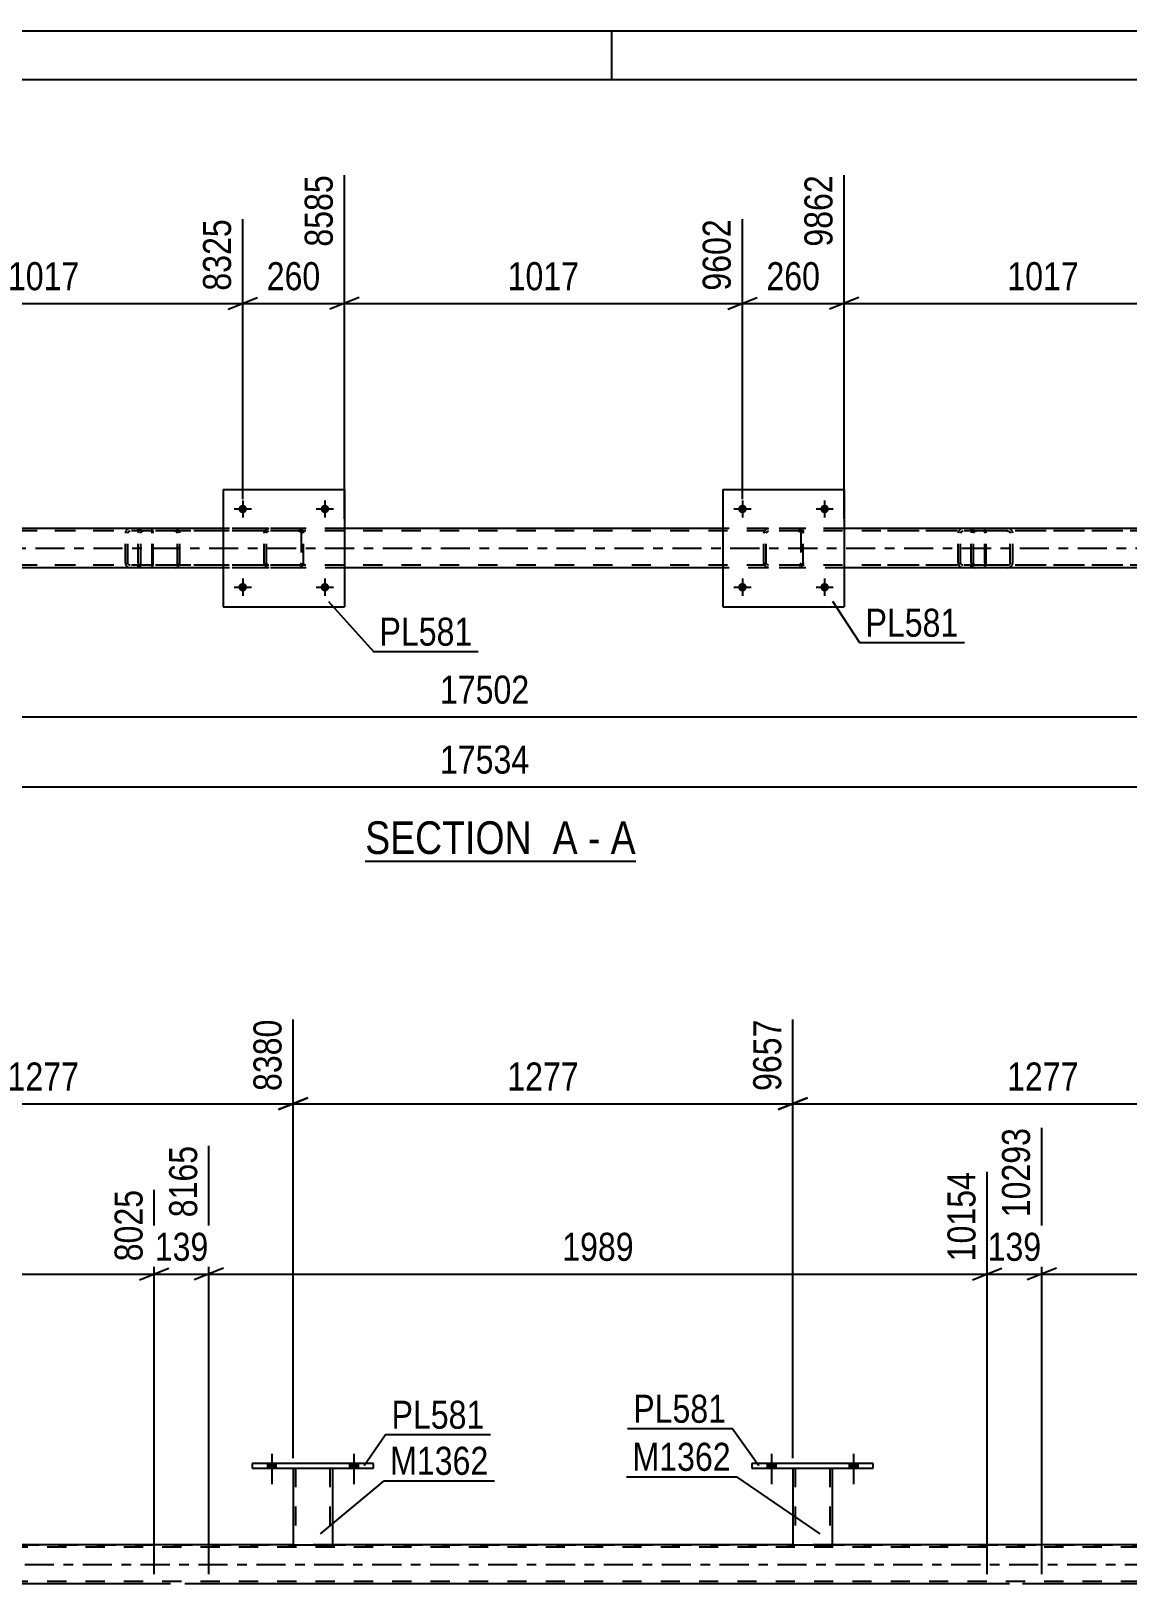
# Model space of a CAD drawing. Header units: millimetres. Extents: x 0 to 841, y 0 to 594.
# Drawn here: x 361.6 to 473.8, y 435.2 to 594 of the extents above; entities that cross this region are included whole.
import ezdxf

# ---------------------------------------------------------------- set-up
doc = ezdxf.new("R2010")
doc.units = ezdxf.units.MM
doc.linetypes.add('DXK_LINE_DOT2', pattern=[3.9198, 1.9599, -1.9599])
doc.linetypes.add('DXK_LINE_DOT3', pattern=[5.9187, 2.979, -0.9799, 0.9799, -0.9799])
doc.styles.add('Arial Narrow', font='ARIALN.TTF', dxfattribs={"height": 0.2})

# ---------------------------------------------------------------- blocks, each defined once
blk = doc.blocks.new('Unknown-103655034-1133')
at = {"color": 5, "linetype": 'Continuous'}
for p, q in [((841, 594), (0, 594)), ((421, 589), (421, 594)), ((836, 589), (5, 589))]:
    blk.add_line(p, q, dxfattribs=at)
blk = doc.blocks.new('Unknown-103655034-11 - 2877')
at = {"color": 6, "linetype": 'Continuous'}
blk.add_line((395.79, 509.12), (423.44, 509.12), dxfattribs=at)
at = {"color": 0, "linetype": 'Continuous'}
for points in [[(413.9, 509.87), (413.9, 513.37), (395.79, 513.37), (395.79, 509.87)], [(417.51, 509.87), (417.51, 513.37), (414.95, 513.37), (414.95, 509.87)], [(419.83, 509.87), (419.83, 513.37), (418.56, 513.37), (418.56, 509.87)], [(423.44, 509.87), (423.44, 513.37), (420.88, 513.37), (420.88, 509.87)]]:
    blk.add_wipeout(points, dxfattribs=at)
at = {"color": 7, "linetype": 'Continuous', "style": 'Arial Narrow'}
for s, p in [('SECTION ', (395.79, 509.87)), ('A', (414.95, 509.87)), ('A', (420.88, 509.87)), ('-', (418.56, 509.87))]:
    blk.add_text(s, height=3.34, dxfattribs=at).set_placement(p)
blk = doc.blocks.new('Part-103655034-2914 - 2877')
at = {"color": 7, "linetype": 'DXK_LINE_DOT2'}
for p, q in [((750.33, 543.14), (125.86, 543.14)), ((393.67, 543.14), (381.27, 543.14)), ((444.75, 543.14), (432.35, 543.14)), ((750.33, 542.9), (107.58, 542.9)), ((750.33, 539.38), (107.58, 539.38)), ((393.67, 539.14), (381.27, 539.14)), ((444.75, 539.14), (432.35, 539.14))]:
    blk.add_line(p, q, dxfattribs=at)
at = {"color": 2, "linetype": 'Continuous'}
for p, q in [((381.27, 543.14), (342.59, 543.14)), ((432.35, 543.14), (393.67, 543.14)), ((483.43, 543.14), (444.75, 543.14)), ((381.27, 539.14), (342.59, 539.14)), ((432.35, 539.14), (393.67, 539.14)), ((483.43, 539.14), (444.75, 539.14))]:
    blk.add_line(p, q, dxfattribs=at)
at = {"color": 7, "linetype": 'DXK_LINE_DOT3'}
blk.add_line((107.58, 541.14), (750.33, 541.14), dxfattribs=at)
blk = doc.blocks.new('Part-103655034-2916 - 2877')
at = {"color": 7, "linetype": 'DXK_LINE_DOT2'}
for p, q in [((458.23, 543.14), (458.03, 543.1)), ((473.22, 543.14), (458.23, 543.14)), ((461.66, 543.1), (461.46, 543.14)), ((457.75, 542.83), (457.72, 542.66)), ((457.72, 539.62), (457.72, 542.66)), ((457.76, 542.84), (457.75, 542.83)), ((457.97, 542.66), (457.99, 542.75)), ((457.97, 539.62), (457.97, 542.66)), ((457.99, 542.75), (458.05, 542.83)), ((458.05, 542.83), (458.13, 542.88)), ((458.13, 542.88), (458.23, 542.9)), ((473.22, 542.9), (458.23, 542.9)), ((461.46, 542.9), (461.56, 542.88)), ((461.56, 542.88), (461.64, 542.83)), ((461.64, 542.83), (461.7, 542.75)), ((461.7, 542.75), (461.72, 542.66)), ((461.72, 539.62), (461.72, 542.66)), ((461.94, 542.83), (461.94, 542.84)), ((461.98, 542.66), (461.94, 542.83)), ((461.98, 539.62), (461.98, 542.66)), ((457.72, 539.62), (457.76, 539.44)), ((457.99, 539.53), (457.97, 539.62)), ((458.05, 539.45), (457.99, 539.53)), ((458.03, 539.18), (458.23, 539.14)), ((458.13, 539.4), (458.05, 539.45)), ((458.23, 539.38), (458.13, 539.4)), ((473.22, 539.38), (458.23, 539.38)), ((473.22, 539.14), (458.23, 539.14)), ((461.56, 539.4), (461.46, 539.38)), ((461.46, 539.14), (461.66, 539.18)), ((461.64, 539.45), (461.56, 539.4)), ((461.7, 539.53), (461.64, 539.45)), ((461.72, 539.62), (461.7, 539.53)), ((461.94, 539.44), (461.98, 539.62))]:
    blk.add_line(p, q, dxfattribs=at)
for centre, start, end in [((458.21, 542.64), 110.7583, 155.68), ((461.48, 542.64), 24.32, 69.2417), ((458.21, 539.64), 204.32, 249.2417), ((461.48, 539.64), 290.7583, 335.68)]:
    blk.add_arc(centre, 0.496, start, end, dxfattribs=at)
blk = doc.blocks.new('Part-103655034-3059 - 2877')
at = {"color": 2, "linetype": 'Continuous'}
for p, q in [((432.35, 547.14), (432.35, 535.14)), ((432.35, 547.14), (444.75, 547.14)), ((444.75, 547.14), (444.75, 535.14)), ((432.35, 535.14), (444.75, 535.14))]:
    blk.add_line(p, q, dxfattribs=at)
blk = doc.blocks.new('Part-103655034-3060 - 2877')
at = {"color": 7, "linetype": 'DXK_LINE_DOT2'}
for p, q in [((436.84, 543.1), (437.03, 543.14)), ((437.03, 543.14), (436.84, 543.1)), ((440.07, 543.14), (437.03, 543.14)), ((440.07, 543.14), (440.25, 543.1)), ((440.25, 543.1), (440.07, 543.14)), ((436.55, 542.66), (436.58, 542.84)), ((436.58, 542.84), (436.55, 542.66)), ((436.55, 539.62), (436.55, 542.66)), ((436.79, 542.66), (436.8, 542.75)), ((436.79, 539.62), (436.79, 542.66)), ((436.8, 542.75), (436.86, 542.83)), ((436.86, 542.83), (436.93, 542.88)), ((436.93, 542.88), (437.03, 542.9)), ((440.07, 542.9), (437.03, 542.9)), ((440.07, 542.9), (440.16, 542.88)), ((440.16, 542.88), (440.24, 542.83)), ((440.24, 542.83), (440.29, 542.75)), ((440.29, 542.75), (440.31, 542.66)), ((440.31, 542.66), (440.31, 539.62)), ((440.51, 542.84), (440.55, 542.66)), ((440.55, 542.66), (440.51, 542.84)), ((440.55, 539.62), (440.55, 542.66)), ((436.58, 539.44), (436.55, 539.62)), ((436.55, 539.62), (436.58, 539.44)), ((436.8, 539.53), (436.79, 539.62)), ((436.86, 539.45), (436.8, 539.53)), ((437.03, 539.14), (436.84, 539.18)), ((436.84, 539.18), (437.03, 539.14)), ((436.93, 539.4), (436.86, 539.45)), ((437.03, 539.38), (436.93, 539.4)), ((440.07, 539.38), (437.03, 539.38)), ((440.07, 539.14), (437.03, 539.14)), ((440.16, 539.4), (440.07, 539.38)), ((440.25, 539.18), (440.07, 539.14)), ((440.07, 539.14), (440.25, 539.18)), ((440.24, 539.45), (440.16, 539.4)), ((440.29, 539.53), (440.24, 539.45)), ((440.31, 539.62), (440.29, 539.53)), ((440.55, 539.62), (440.51, 539.44)), ((440.51, 539.44), (440.55, 539.62))]:
    blk.add_line(p, q, dxfattribs=at)
at = {"color": 7, "linetype": 'DXK_LINE_DOT3'}
blk.add_line((438.55, 541.14), (438.55, 541.14), dxfattribs=at)
at = {"color": 7, "linetype": 'DXK_LINE_DOT2'}
for centre, start, end in [((437.03, 542.66), 112.5, 157.5), ((437.03, 542.66), 112.5, 157.5), ((440.07, 542.66), 22.5, 67.5), ((440.07, 542.66), 22.5, 67.5), ((437.03, 539.62), 202.5, 247.5), ((437.03, 539.62), 202.5, 247.5), ((440.07, 539.62), 292.5, 337.5), ((440.07, 539.62), 292.5, 337.5)]:
    blk.add_arc(centre, 0.48, start, end, dxfattribs=at)
blk = doc.blocks.new('Part-103655034-2932 - 2877')
at = {"color": 7, "linetype": 'DXK_LINE_DOT2'}
for p, q in [((458.99, 543.14), (446.84, 543.14)), ((456.9, 543.14), (456.71, 543.1)), ((457.72, 542.9), (457.72, 543.14)), ((459.1, 543.1), (458.99, 543.14)), ((459.19, 543), (459.1, 543.1)), ((459.24, 542.84), (459.19, 543)), ((458.99, 542.9), (446.84, 542.9)), ((456.44, 542.83), (456.4, 542.66)), ((456.4, 539.62), (456.4, 542.66)), ((456.44, 542.84), (456.44, 542.83)), ((456.65, 542.66), (456.67, 542.75)), ((456.65, 539.62), (456.65, 542.66)), ((456.67, 542.75), (456.73, 542.83)), ((456.73, 542.83), (456.81, 542.88)), ((456.81, 542.88), (456.9, 542.9)), ((458.99, 542.9), (459.05, 542.88)), ((459.05, 542.88), (459.09, 542.83)), ((459.09, 542.83), (459.12, 542.75)), ((459.12, 542.75), (459.13, 542.66)), ((459.13, 539.62), (459.13, 542.66)), ((459.27, 542.66), (459.24, 542.84)), ((459.27, 539.62), (459.27, 542.66)), ((458.99, 539.38), (446.84, 539.38)), ((458.99, 539.14), (446.84, 539.14)), ((456.4, 539.62), (456.44, 539.44)), ((456.67, 539.53), (456.65, 539.62)), ((456.73, 539.45), (456.67, 539.53)), ((456.71, 539.18), (456.9, 539.14)), ((456.81, 539.4), (456.73, 539.45)), ((456.9, 539.38), (456.81, 539.4)), ((457.72, 539.14), (457.72, 539.38)), ((459.05, 539.4), (458.99, 539.38)), ((458.99, 539.14), (459.1, 539.18)), ((459.09, 539.45), (459.05, 539.4)), ((459.12, 539.53), (459.09, 539.45)), ((459.1, 539.18), (459.19, 539.28)), ((459.13, 539.62), (459.12, 539.53)), ((459.19, 539.28), (459.24, 539.44)), ((459.24, 539.44), (459.27, 539.62))]:
    blk.add_line(p, q, dxfattribs=at)
for centre, start, end in [((456.89, 542.65), 111.1941, 156.1506), ((456.89, 539.64), 203.8494, 248.8059)]:
    blk.add_arc(centre, 0.492, start, end, dxfattribs=at)
blk = doc.blocks.new('Bolt-103655034-3019 - 2877')
at = {"linetype": 'Continuous'}
for points in [[(383.71, 545.14, -1), (382.83, 545.14, -1)], [(392.11, 545.14, -1), (391.23, 545.14, -1)]]:
    blk.add_hatch(color=1, dxfattribs=at).paths.add_polyline_path(points)
at = {"color": 1, "linetype": 'Continuous'}
for p, q in [((382.39, 545.14), (384.15, 545.14)), ((383.27, 546.02), (383.27, 544.26)), ((390.79, 545.14), (392.55, 545.14)), ((391.67, 546.02), (391.67, 544.26))]:
    blk.add_line(p, q, dxfattribs=at)
blk = doc.blocks.new('Part-103655034-2968 - 2877')
at = {"color": 7, "linetype": 'DXK_LINE_DOT2'}
for p, q in [((373.86, 543.14), (361.7, 543.14)), ((371.77, 543.14), (371.58, 543.1)), ((372.58, 542.9), (372.58, 543.14)), ((373.96, 543.1), (373.86, 543.14)), ((374.05, 543), (373.96, 543.1)), ((374.11, 542.84), (374.05, 543)), ((373.86, 542.9), (361.7, 542.9)), ((371.3, 542.83), (371.27, 542.66)), ((371.27, 539.62), (371.27, 542.66)), ((371.3, 542.84), (371.3, 542.83)), ((371.52, 542.66), (371.54, 542.75)), ((371.52, 539.62), (371.52, 542.66)), ((371.54, 542.75), (371.59, 542.83)), ((371.59, 542.83), (371.67, 542.88)), ((371.67, 542.88), (371.77, 542.9)), ((373.86, 542.9), (373.91, 542.88)), ((373.91, 542.88), (373.96, 542.83)), ((373.96, 542.83), (373.99, 542.75)), ((373.99, 542.75), (374, 542.66)), ((374, 539.62), (374, 542.66)), ((374.13, 542.66), (374.11, 542.84)), ((374.13, 539.62), (374.13, 542.66)), ((373.86, 539.38), (361.7, 539.38)), ((373.86, 539.14), (361.7, 539.14)), ((371.27, 539.62), (371.3, 539.44)), ((371.54, 539.53), (371.52, 539.62)), ((371.59, 539.45), (371.54, 539.53)), ((371.58, 539.18), (371.77, 539.14)), ((371.67, 539.4), (371.59, 539.45)), ((371.77, 539.38), (371.67, 539.4)), ((372.58, 539.14), (372.58, 539.38)), ((373.91, 539.4), (373.86, 539.38)), ((373.86, 539.14), (373.96, 539.18)), ((373.96, 539.45), (373.91, 539.4)), ((373.99, 539.53), (373.96, 539.45)), ((373.96, 539.18), (374.05, 539.28)), ((374, 539.62), (373.99, 539.53)), ((374.05, 539.28), (374.11, 539.44)), ((374.11, 539.44), (374.13, 539.62))]:
    blk.add_line(p, q, dxfattribs=at)
for centre, start, end in [((371.75, 542.65), 111.1941, 156.1506), ((371.75, 539.64), 203.8494, 248.8059)]:
    blk.add_arc(centre, 0.492, start, end, dxfattribs=at)
blk = doc.blocks.new('Part-103655034-3018 - 2877')
at = {"color": 7, "linetype": 'DXK_LINE_DOT2'}
for p, q in [((373.1, 543.14), (372.9, 543.1)), ((388.08, 543.14), (373.1, 543.14)), ((376.53, 543.1), (376.33, 543.14)), ((372.62, 542.83), (372.58, 542.66)), ((372.58, 539.62), (372.58, 542.66)), ((372.62, 542.84), (372.62, 542.83)), ((372.84, 542.66), (372.86, 542.75)), ((372.84, 539.62), (372.84, 542.66)), ((372.86, 542.75), (372.91, 542.83)), ((372.91, 542.83), (373, 542.88)), ((373, 542.88), (373.1, 542.9)), ((388.08, 542.9), (373.1, 542.9)), ((376.33, 542.9), (376.43, 542.88)), ((376.43, 542.88), (376.51, 542.83)), ((376.51, 542.83), (376.57, 542.75)), ((376.57, 542.75), (376.59, 542.66)), ((376.59, 539.62), (376.59, 542.66)), ((376.81, 542.83), (376.8, 542.84)), ((376.84, 542.66), (376.81, 542.83)), ((376.84, 539.62), (376.84, 542.66)), ((372.58, 539.62), (372.62, 539.44)), ((372.86, 539.53), (372.84, 539.62)), ((372.91, 539.45), (372.86, 539.53)), ((372.9, 539.18), (373.1, 539.14)), ((373, 539.4), (372.91, 539.45)), ((373.1, 539.38), (373, 539.4)), ((388.08, 539.38), (373.1, 539.38)), ((388.08, 539.14), (373.1, 539.14)), ((376.43, 539.4), (376.33, 539.38)), ((376.33, 539.14), (376.53, 539.18)), ((376.51, 539.45), (376.43, 539.4)), ((376.57, 539.53), (376.51, 539.45)), ((376.59, 539.62), (376.57, 539.53)), ((376.8, 539.44), (376.84, 539.62))]:
    blk.add_line(p, q, dxfattribs=at)
for centre, start, end in [((373.08, 542.64), 110.7583, 155.68), ((376.35, 542.64), 24.32, 69.2417), ((373.08, 539.64), 204.32, 249.2417), ((376.35, 539.64), 290.7583, 335.68)]:
    blk.add_arc(centre, 0.496, start, end, dxfattribs=at)
blk = doc.blocks.new('Bolt-103655034-3020 - 2877')
at = {"linetype": 'Continuous'}
for points in [[(383.71, 537.14, -1), (382.83, 537.14, -1)], [(392.11, 537.14, -1), (391.23, 537.14, -1)]]:
    blk.add_hatch(color=1, dxfattribs=at).paths.add_polyline_path(points)
at = {"color": 1, "linetype": 'Continuous'}
for p, q in [((382.39, 537.14), (384.15, 537.14)), ((383.27, 538.02), (383.27, 536.26)), ((390.79, 537.14), (392.55, 537.14)), ((391.67, 538.02), (391.67, 536.26))]:
    blk.add_line(p, q, dxfattribs=at)
blk = doc.blocks.new('Bolt-103655034-3021 - 2877')
at = {"linetype": 'Continuous'}
for points in [[(434.79, 545.14, -1), (433.91, 545.14, -1)], [(443.19, 545.14, -1), (442.31, 545.14, -1)]]:
    blk.add_hatch(color=1, dxfattribs=at).paths.add_polyline_path(points)
at = {"color": 1, "linetype": 'Continuous'}
for p, q in [((433.47, 545.14), (435.23, 545.14)), ((434.35, 546.02), (434.35, 544.26)), ((441.87, 545.14), (443.63, 545.14)), ((442.75, 546.02), (442.75, 544.26))]:
    blk.add_line(p, q, dxfattribs=at)
blk = doc.blocks.new('Bolt-103655034-3022 - 2877')
at = {"linetype": 'Continuous'}
for points in [[(434.79, 537.14, -1), (433.91, 537.14, -1)], [(443.19, 537.14, -1), (442.31, 537.14, -1)]]:
    blk.add_hatch(color=1, dxfattribs=at).paths.add_polyline_path(points)
at = {"color": 1, "linetype": 'Continuous'}
for p, q in [((433.47, 537.14), (435.23, 537.14)), ((434.35, 538.02), (434.35, 536.26)), ((441.87, 537.14), (443.63, 537.14)), ((442.75, 538.02), (442.75, 536.26))]:
    blk.add_line(p, q, dxfattribs=at)
blk = doc.blocks.new('Part-103655034-3053 - 2877')
at = {"color": 2, "linetype": 'Continuous'}
for p, q in [((381.27, 547.14), (381.27, 535.14)), ((381.27, 547.14), (393.67, 547.14)), ((393.67, 547.14), (393.67, 535.14)), ((381.27, 535.14), (393.67, 535.14))]:
    blk.add_line(p, q, dxfattribs=at)
blk = doc.blocks.new('Part-103655034-3054 - 2877')
at = {"color": 7, "linetype": 'DXK_LINE_DOT2'}
for p, q in [((385.76, 543.1), (385.95, 543.14)), ((385.95, 543.14), (385.76, 543.1)), ((388.99, 543.14), (385.95, 543.14)), ((388.99, 543.14), (389.17, 543.1)), ((389.17, 543.1), (388.99, 543.14)), ((385.47, 542.66), (385.5, 542.84)), ((385.5, 542.84), (385.47, 542.66)), ((385.47, 539.62), (385.47, 542.66)), ((385.71, 542.66), (385.72, 542.75)), ((385.71, 539.62), (385.71, 542.66)), ((385.72, 542.75), (385.78, 542.83)), ((385.78, 542.83), (385.85, 542.88)), ((385.85, 542.88), (385.95, 542.9)), ((388.99, 542.9), (385.95, 542.9)), ((388.99, 542.9), (389.08, 542.88)), ((389.08, 542.88), (389.16, 542.83)), ((389.16, 542.83), (389.21, 542.75)), ((389.21, 542.75), (389.23, 542.66)), ((389.23, 542.66), (389.23, 539.62)), ((389.43, 542.84), (389.47, 542.66)), ((389.47, 542.66), (389.43, 542.84)), ((389.47, 539.62), (389.47, 542.66)), ((385.5, 539.44), (385.47, 539.62)), ((385.47, 539.62), (385.5, 539.44)), ((385.72, 539.53), (385.71, 539.62)), ((385.78, 539.45), (385.72, 539.53)), ((385.95, 539.14), (385.76, 539.18)), ((385.76, 539.18), (385.95, 539.14)), ((385.85, 539.4), (385.78, 539.45)), ((385.95, 539.38), (385.85, 539.4)), ((388.99, 539.38), (385.95, 539.38)), ((388.99, 539.14), (385.95, 539.14)), ((389.08, 539.4), (388.99, 539.38)), ((389.17, 539.18), (388.99, 539.14)), ((388.99, 539.14), (389.17, 539.18)), ((389.16, 539.45), (389.08, 539.4)), ((389.21, 539.53), (389.16, 539.45)), ((389.23, 539.62), (389.21, 539.53)), ((389.47, 539.62), (389.43, 539.44)), ((389.43, 539.44), (389.47, 539.62))]:
    blk.add_line(p, q, dxfattribs=at)
at = {"color": 7, "linetype": 'DXK_LINE_DOT3'}
blk.add_line((387.47, 541.14), (387.47, 541.14), dxfattribs=at)
at = {"color": 7, "linetype": 'DXK_LINE_DOT2'}
for centre, start, end in [((385.95, 542.66), 112.5, 157.5), ((385.95, 542.66), 112.5, 157.5), ((388.99, 542.66), 22.5, 67.5), ((388.99, 542.66), 22.5, 67.5), ((385.95, 539.62), 202.5, 247.5), ((385.95, 539.62), 202.5, 247.5), ((388.99, 539.62), 292.5, 337.5), ((388.99, 539.62), 292.5, 337.5)]:
    blk.add_arc(centre, 0.48, start, end, dxfattribs=at)
blk = doc.blocks.new('Part-103655034-3819 - 3748')
at = {"color": 2, "linetype": 'Continuous'}
for p, q in [((435.31, 447.56), (435.31, 447.08)), ((447.71, 447.56), (435.31, 447.56)), ((435.31, 447.08), (447.71, 447.08)), ((447.71, 447.08), (447.71, 447.56))]:
    blk.add_line(p, q, dxfattribs=at)
blk = doc.blocks.new('Bolt-103655034-3756 - 3748')
at = {"linetype": 'Continuous'}
for points in [[(385.79, 447.08), (386.67, 447.08), (386.67, 447.56), (385.79, 447.56)], [(394.19, 447.08), (395.07, 447.08), (395.07, 447.56), (394.19, 447.56)]]:
    blk.add_hatch(color=1, dxfattribs=at).paths.add_polyline_path(points)
at = {"color": 1, "linetype": 'Continuous'}
for p, q in [((386.23, 448.56), (386.23, 445.44)), ((394.63, 448.56), (394.63, 445.44)), ((385.79, 447.56), (385.79, 447.08)), ((386.67, 447.56), (386.67, 447.08)), ((394.19, 447.56), (394.19, 447.08)), ((395.07, 447.56), (395.07, 447.08))]:
    blk.add_line(p, q, dxfattribs=at)
blk = doc.blocks.new('Part-103655034-3824 - 3748')
at = {"color": 7, "linetype": 'DXK_LINE_DOT2'}
for p, q in [((388.43, 447.09), (392.43, 447.09)), ((388.43, 447.08), (388.43, 447.09)), ((388.43, 447.09), (388.43, 447.08)), ((388.67, 447.09), (388.67, 439.24)), ((392.19, 447.09), (392.19, 439.24)), ((392.43, 447.09), (392.43, 447.08)), ((392.43, 447.08), (392.43, 447.09)), ((392.13, 439.24), (392.17, 439.24)), ((392.13, 439.24), (392.17, 439.24)), ((392.17, 439.24), (392.19, 439.24)), ((392.17, 439.24), (392.19, 439.24))]:
    blk.add_line(p, q, dxfattribs=at)
at = {"color": 2, "linetype": 'Continuous'}
for p, q in [((388.43, 447.08), (388.43, 439.24)), ((392.43, 447.08), (392.43, 439.24)), ((388.43, 439.24), (392.43, 439.24))]:
    blk.add_line(p, q, dxfattribs=at)
blk = doc.blocks.new('Part-103655034-3829 - 3748')
at = {"color": 2, "linetype": 'Continuous'}
for p, q in [((384.23, 447.56), (384.23, 447.08)), ((396.63, 447.56), (384.23, 447.56)), ((384.23, 447.08), (396.63, 447.08)), ((396.63, 447.08), (396.63, 447.56))]:
    blk.add_line(p, q, dxfattribs=at)
blk = doc.blocks.new('Bolt-103655034-3848 - 3748')
at = {"linetype": 'Continuous'}
for points in [[(436.87, 447.08), (437.75, 447.08), (437.75, 447.56), (436.87, 447.56)], [(445.27, 447.08), (446.15, 447.08), (446.15, 447.56), (445.27, 447.56)]]:
    blk.add_hatch(color=1, dxfattribs=at).paths.add_polyline_path(points)
at = {"color": 1, "linetype": 'Continuous'}
for p, q in [((437.31, 448.56), (437.31, 445.44)), ((445.71, 448.56), (445.71, 445.44)), ((436.87, 447.56), (436.87, 447.08)), ((437.75, 447.56), (437.75, 447.08)), ((445.27, 447.56), (445.27, 447.08)), ((446.15, 447.56), (446.15, 447.08))]:
    blk.add_line(p, q, dxfattribs=at)
blk = doc.blocks.new('Bolt-103655034-3849 - 3748')
at = {"linetype": 'Continuous'}
for points in [[(436.87, 447.08), (437.75, 447.08), (437.75, 447.56), (436.87, 447.56)], [(445.27, 447.08), (446.15, 447.08), (446.15, 447.56), (445.27, 447.56)]]:
    blk.add_hatch(color=1, dxfattribs=at).paths.add_polyline_path(points)
at = {"color": 1, "linetype": 'Continuous'}
for p, q in [((437.31, 448.56), (437.31, 445.44)), ((445.71, 448.56), (445.71, 445.44)), ((436.87, 447.56), (436.87, 447.08)), ((437.75, 447.56), (437.75, 447.08)), ((445.27, 447.56), (445.27, 447.08)), ((446.15, 447.56), (446.15, 447.08))]:
    blk.add_line(p, q, dxfattribs=at)
blk = doc.blocks.new('Bolt-103655034-3850 - 3748')
at = {"linetype": 'Continuous'}
for points in [[(385.79, 447.08), (386.67, 447.08), (386.67, 447.56), (385.79, 447.56)], [(394.19, 447.08), (395.07, 447.08), (395.07, 447.56), (394.19, 447.56)]]:
    blk.add_hatch(color=1, dxfattribs=at).paths.add_polyline_path(points)
at = {"color": 1, "linetype": 'Continuous'}
for p, q in [((386.23, 448.56), (386.23, 445.44)), ((394.63, 448.56), (394.63, 445.44)), ((385.79, 447.56), (385.79, 447.08)), ((386.67, 447.56), (386.67, 447.08)), ((394.19, 447.56), (394.19, 447.08)), ((395.07, 447.56), (395.07, 447.08))]:
    blk.add_line(p, q, dxfattribs=at)
blk = doc.blocks.new('Part-103655034-3988 - 3748')
at = {"color": 7, "linetype": 'DXK_LINE_DOT2'}
for p, q in [((753.3, 439), (53.22, 439)), ((184.11, 439.24), (753.3, 439.24)), ((392.43, 439.24), (388.43, 439.24)), ((443.51, 439.24), (439.51, 439.24)), ((753.3, 435.48), (53.22, 435.48)), ((720.34, 435.24), (203.96, 435.24)), ((379.81, 435.24), (374.23, 435.24)), ((464.94, 435.24), (459.37, 435.24))]:
    blk.add_line(p, q, dxfattribs=at)
at = {"color": 2, "linetype": 'Continuous'}
for p, q in [((388.43, 439.24), (341.35, 439.24)), ((439.51, 439.24), (392.43, 439.24)), ((490.59, 439.24), (443.51, 439.24)), ((374.23, 435.24), (294.67, 435.24)), ((459.37, 435.24), (379.81, 435.24)), ((544.5, 435.24), (464.94, 435.24))]:
    blk.add_line(p, q, dxfattribs=at)
at = {"color": 7, "linetype": 'DXK_LINE_DOT3'}
blk.add_line((53.22, 437.24), (753.3, 437.24), dxfattribs=at)
blk = doc.blocks.new('Part-103655034-4034 - 3748')
at = {"color": 7, "linetype": 'DXK_LINE_DOT2'}
for p, q in [((439.51, 447.09), (443.51, 447.09)), ((439.51, 447.08), (439.51, 447.09)), ((439.51, 447.09), (439.51, 447.08)), ((439.75, 447.09), (439.75, 439.24)), ((443.27, 447.09), (443.27, 439.24)), ((443.51, 447.09), (443.51, 447.08)), ((443.51, 447.08), (443.51, 447.09)), ((443.22, 439.24), (443.25, 439.24)), ((443.22, 439.24), (443.25, 439.24)), ((443.25, 439.24), (443.27, 439.24)), ((443.25, 439.24), (443.27, 439.24))]:
    blk.add_line(p, q, dxfattribs=at)
at = {"color": 2, "linetype": 'Continuous'}
for p, q in [((439.51, 447.08), (439.51, 439.24)), ((443.51, 447.08), (443.51, 439.24)), ((439.51, 439.24), (443.51, 439.24))]:
    blk.add_line(p, q, dxfattribs=at)
blk = doc.blocks.new('StraightDimension-103655034-3286 - 2877')
at = {"color": 7, "linetype": 'Continuous'}
for p, q in [((444.75, 544.14), (444.75, 579.28)), ((485.43, 546.14), (485.43, 576.61)), ((446.25, 566.76), (443.25, 565.56)), ((483.93, 565.56), (486.93, 566.76)), ((444.75, 566.16), (485.43, 566.16))]:
    blk.add_line(p, q, dxfattribs=at)
at = {"color": 0, "linetype": 'Continuous'}
blk.add_wipeout([(484.83, 577.21), (480.63, 577.21), (480.63, 566.86), (484.83, 566.86)], dxfattribs=at)
at = {"color": 0}
blk.add_wipeout([(469.34, 566.91), (469.34, 571.11), (460.83, 571.11), (460.83, 566.91)], dxfattribs=at)
at = {"color": 3, "linetype": 'Continuous', "style": 'Arial Narrow'}
blk.add_text('10879', height=2.863, rotation=90.0002, dxfattribs=at).set_placement((484.23, 567.46))
at = {"color": 3, "style": 'Arial Narrow'}
blk.add_text('1017', height=2.863, dxfattribs=at).set_placement((461.43, 567.51))
blk = doc.blocks.new('StraightDimension-103655034-3304 - 2877')
at = {"color": 7, "linetype": 'Continuous'}
for p, q in [((444.75, 544.14), (444.75, 579.28)), ((434.35, 546.14), (434.35, 574.78)), ((432.85, 565.56), (435.85, 566.76)), ((446.25, 566.76), (443.25, 565.56)), ((434.35, 566.16), (444.75, 566.16))]:
    blk.add_line(p, q, dxfattribs=at)
at = {"color": 0}
blk.add_wipeout([(442.89, 566.91), (442.89, 571.11), (436.2, 571.11), (436.2, 566.91)], dxfattribs=at)
at = {"color": 3, "style": 'Arial Narrow'}
blk.add_text('260', height=2.863, dxfattribs=at).set_placement((436.8, 567.51))
at = {"color": 0, "linetype": 'Continuous'}
blk.add_wipeout([(444.15, 579.88), (439.95, 579.88), (439.95, 571.36), (444.15, 571.36)], dxfattribs=at)
at = {"color": 3, "linetype": 'Continuous', "style": 'Arial Narrow'}
blk.add_text('9862', height=2.863, rotation=90.0002, dxfattribs=at).set_placement((443.55, 571.96))
blk = doc.blocks.new('StraightDimension-103655034-3322 - 2877')
at = {"color": 7, "linetype": 'Continuous'}
for p, q in [((393.67, 544.14), (393.67, 579.28)), ((434.35, 546.14), (434.35, 574.78)), ((395.17, 566.76), (392.17, 565.56)), ((432.85, 565.56), (435.85, 566.76)), ((393.67, 566.16), (434.35, 566.16))]:
    blk.add_line(p, q, dxfattribs=at)
at = {"color": 0, "linetype": 'Continuous'}
blk.add_wipeout([(433.75, 575.38), (429.55, 575.38), (429.55, 566.86), (433.75, 566.86)], dxfattribs=at)
at = {"color": 0}
blk.add_wipeout([(418.26, 566.91), (418.26, 571.11), (409.75, 571.11), (409.75, 566.91)], dxfattribs=at)
at = {"color": 3, "linetype": 'Continuous', "style": 'Arial Narrow'}
blk.add_text('9602', height=2.863, rotation=90.0002, dxfattribs=at).set_placement((433.15, 567.46))
at = {"color": 3, "style": 'Arial Narrow'}
blk.add_text('1017', height=2.863, dxfattribs=at).set_placement((410.35, 567.51))
blk = doc.blocks.new('StraightDimension-103655034-3340 - 2877')
at = {"color": 7, "linetype": 'Continuous'}
for p, q in [((393.67, 544.14), (393.67, 579.28)), ((383.27, 546.14), (383.27, 574.78)), ((381.77, 565.56), (384.77, 566.76)), ((395.17, 566.76), (392.17, 565.56)), ((383.27, 566.16), (393.67, 566.16))]:
    blk.add_line(p, q, dxfattribs=at)
at = {"color": 0}
blk.add_wipeout([(391.81, 566.91), (391.81, 571.11), (385.12, 571.11), (385.12, 566.91)], dxfattribs=at)
at = {"color": 3, "style": 'Arial Narrow'}
blk.add_text('260', height=2.863, dxfattribs=at).set_placement((385.72, 567.51))
at = {"color": 0, "linetype": 'Continuous'}
blk.add_wipeout([(393.07, 579.88), (388.87, 579.88), (388.87, 571.36), (393.07, 571.36)], dxfattribs=at)
at = {"color": 3, "linetype": 'Continuous', "style": 'Arial Narrow'}
blk.add_text('8585', height=2.863, rotation=90.0002, dxfattribs=at).set_placement((392.47, 571.96))
blk = doc.blocks.new('StraightDimension-103655034-3358 - 2877')
at = {"color": 7, "linetype": 'Continuous'}
for p, q in [((342.58, 544.14), (342.58, 579.28)), ((383.27, 546.14), (383.27, 574.78)), ((344.08, 566.76), (341.08, 565.56)), ((381.77, 565.56), (384.77, 566.76)), ((342.58, 566.16), (383.27, 566.16))]:
    blk.add_line(p, q, dxfattribs=at)
at = {"color": 0, "linetype": 'Continuous'}
blk.add_wipeout([(382.67, 575.38), (378.47, 575.38), (378.47, 566.86), (382.67, 566.86)], dxfattribs=at)
at = {"color": 0}
blk.add_wipeout([(367.18, 566.91), (367.18, 571.11), (358.67, 571.11), (358.67, 566.91)], dxfattribs=at)
at = {"color": 3, "linetype": 'Continuous', "style": 'Arial Narrow'}
blk.add_text('8325', height=2.863, rotation=90.0002, dxfattribs=at).set_placement((382.07, 567.46))
at = {"color": 3, "style": 'Arial Narrow'}
blk.add_text('1017', height=2.863, dxfattribs=at).set_placement((359.27, 567.51))
blk = doc.blocks.new('StraightDimension-103655034-3628 - 2877')
at = {"color": 7, "linetype": 'Continuous'}
blk.add_line((65.02, 516.74), (750.97, 516.74), dxfattribs=at)
at = {"color": 0}
blk.add_wipeout([(413.17, 517.49), (413.17, 521.69), (402.83, 521.69), (402.83, 517.49)], dxfattribs=at)
at = {"color": 3, "style": 'Arial Narrow'}
blk.add_text('17534', height=2.863, dxfattribs=at).set_placement((403.43, 518.09))
blk = doc.blocks.new('StraightDimension-103655034-8107 - 2877')
at = {"color": 7, "linetype": 'Continuous'}
blk.add_line((65.66, 523.89), (750.33, 523.89), dxfattribs=at)
at = {"color": 0}
blk.add_wipeout([(413.17, 524.64), (413.17, 528.84), (402.83, 528.84), (402.83, 524.64)], dxfattribs=at)
at = {"color": 3, "style": 'Arial Narrow'}
blk.add_text('17502', height=2.863, dxfattribs=at).set_placement((403.43, 525.24))
blk = doc.blocks.new('StraightDimension-103655034-10717 - 3748')
at = {"color": 7, "linetype": 'Continuous'}
for p, q in [((294.67, 436.24), (294.67, 480.04)), ((374.23, 436.24), (374.23, 475.54)), ((296.17, 467.53), (293.17, 466.33)), ((294.67, 466.93), (374.23, 466.93)), ((372.73, 466.33), (375.73, 467.53))]:
    blk.add_line(p, q, dxfattribs=at)
at = {"color": 0, "linetype": 'Continuous'}
blk.add_wipeout([(373.63, 476.14), (369.43, 476.14), (369.43, 467.63), (373.63, 467.63)], dxfattribs=at)
at = {"color": 0}
blk.add_wipeout([(338.71, 467.68), (338.71, 471.88), (330.2, 471.88), (330.2, 467.68)], dxfattribs=at)
at = {"color": 3, "linetype": 'Continuous', "style": 'Arial Narrow'}
blk.add_text('8025', height=2.863, rotation=90.0002, dxfattribs=at).set_placement((373.03, 468.23))
at = {"color": 3, "style": 'Arial Narrow'}
blk.add_text('1989', height=2.863, dxfattribs=at).set_placement((330.8, 468.28))
blk = doc.blocks.new('StraightDimension-103655034-8924 - 3748')
at = {"color": 7, "linetype": 'Continuous'}
for p, q in [((337.35, 448.09), (337.35, 492.95)), ((388.43, 448.09), (388.43, 492.95)), ((338.85, 484.94), (335.85, 483.74)), ((337.35, 484.34), (388.43, 484.34)), ((386.93, 483.74), (389.93, 484.94))]:
    blk.add_line(p, q, dxfattribs=at)
at = {"color": 0, "linetype": 'Continuous'}
blk.add_wipeout([(387.83, 493.55), (383.63, 493.55), (383.63, 485.04), (387.83, 485.04)], dxfattribs=at)
at = {"color": 0}
blk.add_wipeout([(367.15, 485.09), (367.15, 489.29), (358.63, 489.29), (358.63, 485.09)], dxfattribs=at)
at = {"color": 3, "linetype": 'Continuous', "style": 'Arial Narrow'}
blk.add_text('8380', height=2.863, rotation=90.0002, dxfattribs=at).set_placement((387.23, 485.64))
at = {"color": 3, "style": 'Arial Narrow'}
blk.add_text('1277', height=2.863, dxfattribs=at).set_placement((359.23, 485.69))
blk = doc.blocks.new('StraightDimension-103655034-8922 - 3748')
at = {"color": 7, "linetype": 'Continuous'}
for p, q in [((490.59, 448.09), (490.59, 494.78)), ((439.51, 448.09), (439.51, 492.95)), ((441.01, 484.94), (438.01, 483.74)), ((439.51, 484.34), (490.59, 484.34)), ((489.09, 483.74), (492.09, 484.94))]:
    blk.add_line(p, q, dxfattribs=at)
at = {"color": 0, "linetype": 'Continuous'}
blk.add_wipeout([(489.99, 495.38), (485.79, 495.38), (485.79, 485.04), (489.99, 485.04)], dxfattribs=at)
at = {"color": 0}
blk.add_wipeout([(469.31, 485.09), (469.31, 489.29), (460.8, 489.29), (460.8, 485.09)], dxfattribs=at)
at = {"color": 3, "linetype": 'Continuous', "style": 'Arial Narrow'}
blk.add_text('10934', height=2.863, rotation=90.0002, dxfattribs=at).set_placement((489.39, 485.64))
at = {"color": 3, "style": 'Arial Narrow'}
blk.add_text('1277', height=2.863, dxfattribs=at).set_placement((461.4, 485.69))
blk = doc.blocks.new('StraightDimension-103655034-8923 - 3748')
at = {"color": 7, "linetype": 'Continuous'}
for p, q in [((388.43, 448.09), (388.43, 492.95)), ((439.51, 448.09), (439.51, 492.95)), ((389.93, 484.94), (386.93, 483.74)), ((388.43, 484.34), (439.51, 484.34)), ((438.01, 483.74), (441.01, 484.94))]:
    blk.add_line(p, q, dxfattribs=at)
at = {"color": 0, "linetype": 'Continuous'}
blk.add_wipeout([(438.91, 493.55), (434.71, 493.55), (434.71, 485.04), (438.91, 485.04)], dxfattribs=at)
at = {"color": 0}
blk.add_wipeout([(418.23, 485.09), (418.23, 489.29), (409.71, 489.29), (409.71, 485.09)], dxfattribs=at)
at = {"color": 3, "linetype": 'Continuous', "style": 'Arial Narrow'}
blk.add_text('9657', height=2.863, rotation=90.0002, dxfattribs=at).set_placement((438.31, 485.64))
at = {"color": 3, "style": 'Arial Narrow'}
blk.add_text('1277', height=2.863, dxfattribs=at).set_placement((410.31, 485.69))
blk = doc.blocks.new('StraightDimension-103655034-10713 - 3748')
at = {"color": 7, "linetype": 'Continuous'}
for p, q in [((464.94, 436.24), (464.94, 481.87)), ((544.5, 436.24), (544.5, 477.37)), ((466.44, 467.53), (463.44, 466.33)), ((464.94, 466.93), (544.5, 466.93)), ((543, 466.33), (546, 467.53))]:
    blk.add_line(p, q, dxfattribs=at)
at = {"color": 0, "linetype": 'Continuous'}
blk.add_wipeout([(543.9, 477.97), (539.7, 477.97), (539.7, 467.63), (543.9, 467.63)], dxfattribs=at)
at = {"color": 0}
blk.add_wipeout([(508.98, 467.68), (508.98, 471.88), (500.46, 471.88), (500.46, 467.68)], dxfattribs=at)
at = {"color": 3, "linetype": 'Continuous', "style": 'Arial Narrow'}
blk.add_text('12282', height=2.863, rotation=90.0002, dxfattribs=at).set_placement((543.3, 468.23))
at = {"color": 3, "style": 'Arial Narrow'}
blk.add_text('1989', height=2.863, dxfattribs=at).set_placement((501.06, 468.28))
blk = doc.blocks.new('StraightDimension-103655034-10714 - 3748')
at = {"color": 7, "linetype": 'Continuous'}
for p, q in [((464.94, 436.24), (464.94, 481.87)), ((459.37, 436.24), (459.37, 477.37)), ((457.87, 466.33), (460.87, 467.53)), ((459.37, 466.93), (464.94, 466.93)), ((466.44, 467.53), (463.44, 466.33))]:
    blk.add_line(p, q, dxfattribs=at)
at = {"color": 0}
blk.add_wipeout([(465.5, 467.68), (465.5, 471.88), (458.81, 471.88), (458.81, 467.68)], dxfattribs=at)
at = {"color": 3, "style": 'Arial Narrow'}
blk.add_text('139', height=2.863, dxfattribs=at).set_placement((459.41, 468.28))
at = {"color": 0, "linetype": 'Continuous'}
blk.add_wipeout([(464.34, 482.47), (460.14, 482.47), (460.14, 472.13), (464.34, 472.13)], dxfattribs=at)
at = {"color": 3, "linetype": 'Continuous', "style": 'Arial Narrow'}
blk.add_text('10293', height=2.863, rotation=90.0002, dxfattribs=at).set_placement((463.74, 472.73))
blk = doc.blocks.new('StraightDimension-103655034-10715 - 3748')
at = {"color": 7, "linetype": 'Continuous'}
for p, q in [((379.81, 436.24), (379.81, 480.04)), ((459.37, 436.24), (459.37, 477.37)), ((381.31, 467.53), (378.31, 466.33)), ((379.81, 466.93), (459.37, 466.93)), ((457.87, 466.33), (460.87, 467.53))]:
    blk.add_line(p, q, dxfattribs=at)
at = {"color": 0, "linetype": 'Continuous'}
blk.add_wipeout([(458.77, 477.97), (454.57, 477.97), (454.57, 467.63), (458.77, 467.63)], dxfattribs=at)
at = {"color": 0}
blk.add_wipeout([(423.84, 467.68), (423.84, 471.88), (415.33, 471.88), (415.33, 467.68)], dxfattribs=at)
at = {"color": 3, "linetype": 'Continuous', "style": 'Arial Narrow'}
blk.add_text('10154', height=2.863, rotation=90.0002, dxfattribs=at).set_placement((458.17, 468.23))
at = {"color": 3, "style": 'Arial Narrow'}
blk.add_text('1989', height=2.863, dxfattribs=at).set_placement((415.93, 468.28))
blk = doc.blocks.new('StraightDimension-103655034-10716 - 3748')
at = {"color": 7, "linetype": 'Continuous'}
for p, q in [((379.81, 436.24), (379.81, 480.04)), ((374.23, 436.24), (374.23, 475.54)), ((372.73, 466.33), (375.73, 467.53)), ((374.23, 466.93), (379.81, 466.93)), ((381.31, 467.53), (378.31, 466.33))]:
    blk.add_line(p, q, dxfattribs=at)
at = {"color": 0}
blk.add_wipeout([(380.36, 467.68), (380.36, 471.88), (373.68, 471.88), (373.68, 467.68)], dxfattribs=at)
at = {"color": 3, "style": 'Arial Narrow'}
blk.add_text('139', height=2.863, dxfattribs=at).set_placement((374.28, 468.28))
at = {"color": 0, "linetype": 'Continuous'}
blk.add_wipeout([(379.21, 480.64), (375.01, 480.64), (375.01, 472.13), (379.21, 472.13)], dxfattribs=at)
at = {"color": 3, "linetype": 'Continuous', "style": 'Arial Narrow'}
blk.add_text('8165', height=2.863, rotation=90.0002, dxfattribs=at).set_placement((378.61, 472.73))
blk = doc.blocks.new('Mark-103655034-3049 - 2877')
at = {"color": 0}
blk.add_wipeout([(406.75, 531.17), (406.75, 534.17), (397.25, 534.17), (397.25, 531.17)], dxfattribs=at)
blk.add_wipeout([(406.75, 531.17), (406.75, 534.17), (397.25, 534.17), (397.25, 531.17)], dxfattribs=at)
at = {"color": 30, "linetype": 'Continuous'}
for p, q in [((392.05, 535.69), (396.65, 530.57)), ((396.65, 530.57), (407.35, 530.57))]:
    blk.add_line(p, q, dxfattribs=at)
at = {"color": 3, "style": 'Arial Narrow'}
blk.add_text('PL581', height=2.863, dxfattribs=at).set_placement((397.25, 531.17))
blk = doc.blocks.new('Mark-103655034-3055 - 2877')
at = {"color": 0}
blk.add_wipeout([(456.44, 532.08), (456.44, 535.08), (446.93, 535.08), (446.93, 532.08)], dxfattribs=at)
blk.add_wipeout([(456.44, 532.08), (456.44, 535.08), (446.93, 535.08), (446.93, 532.08)], dxfattribs=at)
at = {"color": 30, "linetype": 'Continuous'}
for p, q in [((443.56, 535.73), (446.33, 531.48)), ((446.33, 531.48), (457.04, 531.48))]:
    blk.add_line(p, q, dxfattribs=at)
at = {"color": 3, "style": 'Arial Narrow'}
blk.add_text('PL581', height=2.863, dxfattribs=at).set_placement((446.93, 532.08))
blk = doc.blocks.new('Mark-103655034-3815 - 3748')
at = {"color": 0}
blk.add_wipeout([(432.7, 451.72), (432.7, 454.72), (423.19, 454.72), (423.19, 451.72)], dxfattribs=at)
blk.add_wipeout([(432.7, 451.72), (432.7, 454.72), (423.19, 454.72), (423.19, 451.72)], dxfattribs=at)
at = {"color": 30, "linetype": 'Continuous'}
for p in [(422.59, 451.12), (436.02, 447.31)]:
    blk.add_line(p, (433.3, 451.12), dxfattribs=at)
at = {"color": 3, "style": 'Arial Narrow'}
blk.add_text('PL581', height=2.863, dxfattribs=at).set_placement((423.19, 451.72))
blk = doc.blocks.new('Mark-103655034-3820 - 3748')
at = {"color": 0}
blk.add_wipeout([(408.39, 446.4), (408.39, 449.4), (398.34, 449.4), (398.34, 446.4)], dxfattribs=at)
blk.add_wipeout([(408.39, 446.4), (408.39, 449.4), (398.34, 449.4), (398.34, 446.4)], dxfattribs=at)
at = {"color": 30, "linetype": 'Continuous'}
for p, q in [((391.21, 440.35), (397.74, 445.8)), ((397.74, 445.8), (408.99, 445.8))]:
    blk.add_line(p, q, dxfattribs=at)
at = {"color": 3, "style": 'Arial Narrow'}
blk.add_text('M1362', height=2.863, dxfattribs=at).set_placement((398.34, 446.4))
blk = doc.blocks.new('Mark-103655034-3825 - 3748')
at = {"color": 0}
blk.add_wipeout([(407.99, 451.11), (407.99, 454.11), (398.48, 454.11), (398.48, 451.11)], dxfattribs=at)
blk.add_wipeout([(407.99, 451.11), (407.99, 454.11), (398.48, 454.11), (398.48, 451.11)], dxfattribs=at)
at = {"color": 30, "linetype": 'Continuous'}
for p, q in [((395.67, 447.34), (397.88, 450.51)), ((397.88, 450.51), (408.59, 450.51))]:
    blk.add_line(p, q, dxfattribs=at)
at = {"color": 3, "style": 'Arial Narrow'}
blk.add_text('PL581', height=2.863, dxfattribs=at).set_placement((398.48, 451.11))
blk = doc.blocks.new('Mark-103655034-4030 - 3748')
at = {"color": 0}
blk.add_wipeout([(433.16, 446.81), (433.16, 449.81), (423.11, 449.81), (423.11, 446.81)], dxfattribs=at)
blk.add_wipeout([(433.16, 446.81), (433.16, 449.81), (423.11, 449.81), (423.11, 446.81)], dxfattribs=at)
at = {"color": 30, "linetype": 'Continuous'}
for p in [(422.51, 446.21), (442.29, 440.35)]:
    blk.add_line(p, (433.76, 446.21), dxfattribs=at)
at = {"color": 3, "style": 'Arial Narrow'}
blk.add_text('M1362', height=2.863, dxfattribs=at).set_placement((423.11, 446.81))

msp = doc.modelspace()

# ---------------------------------------------------------------- block references
for name in ['Unknown-103655034-1133', 'Part-103655034-3053 - 2877', 'Part-103655034-3059 - 2877', 'Part-103655034-2914 - 2877', 'Bolt-103655034-3019 - 2877', 'Bolt-103655034-3021 - 2877', 'Part-103655034-2968 - 2877', 'Part-103655034-3018 - 2877', 'Part-103655034-3054 - 2877', 'Part-103655034-3060 - 2877', 'Part-103655034-2932 - 2877', 'Part-103655034-2916 - 2877', 'Bolt-103655034-3020 - 2877', 'Bolt-103655034-3022 - 2877', 'Bolt-103655034-3756 - 3748', 'Bolt-103655034-3850 - 3748', 'Bolt-103655034-3848 - 3748', 'Bolt-103655034-3849 - 3748', 'Part-103655034-3829 - 3748', 'Part-103655034-3824 - 3748', 'Part-103655034-3819 - 3748', 'Part-103655034-4034 - 3748', 'Part-103655034-3988 - 3748']:
    msp.add_blockref(name, (0, 0))

# ---------------------------------------------------------------- next in the draw order: block references
for name in ['StraightDimension-103655034-3286 - 2877', 'StraightDimension-103655034-3628 - 2877', 'Unknown-103655034-11 - 2877', 'StraightDimension-103655034-8922 - 3748', 'StraightDimension-103655034-10717 - 3748']:
    msp.add_blockref(name, (0, 0))

# ---------------------------------------------------------------- next in the draw order: block references
for name in ['StraightDimension-103655034-3304 - 2877', 'StraightDimension-103655034-8107 - 2877', 'StraightDimension-103655034-8924 - 3748', 'StraightDimension-103655034-10713 - 3748']:
    msp.add_blockref(name, (0, 0))

# ---------------------------------------------------------------- next in the draw order: block references
for name in ['StraightDimension-103655034-3322 - 2877', 'Mark-103655034-3049 - 2877', 'Mark-103655034-3055 - 2877', 'StraightDimension-103655034-8923 - 3748', 'StraightDimension-103655034-10714 - 3748']:
    msp.add_blockref(name, (0, 0))

# ---------------------------------------------------------------- next in the draw order: block references
for name in ['StraightDimension-103655034-3340 - 2877', 'StraightDimension-103655034-10715 - 3748']:
    msp.add_blockref(name, (0, 0))

# ---------------------------------------------------------------- next in the draw order: block references
for name in ['StraightDimension-103655034-3358 - 2877', 'StraightDimension-103655034-10716 - 3748', 'Mark-103655034-3815 - 3748', 'Mark-103655034-3820 - 3748']:
    msp.add_blockref(name, (0, 0))

# ---------------------------------------------------------------- next in the draw order: block references
for name in ['Mark-103655034-3825 - 3748', 'Mark-103655034-4030 - 3748']:
    msp.add_blockref(name, (0, 0))

doc.saveas('drawing.dxf')
